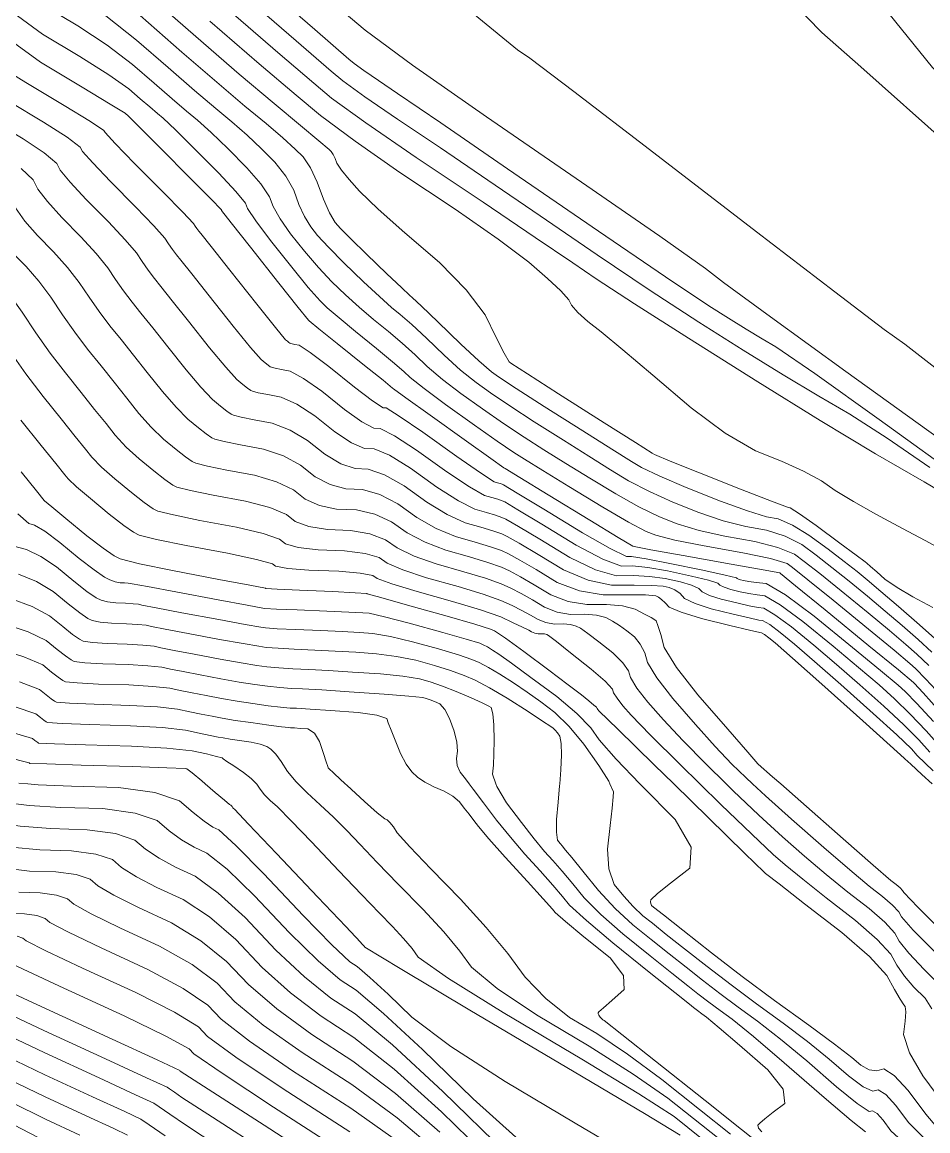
# Model space of a CAD drawing. Header units: inches. Extents: x 1337389 to 1347141, y 407035 to 414577.
# Drawn here: x 1338006.1 to 1338302.7, y 410197.9 to 410560.9 of the extents above; entities that cross this region are included whole.
import ezdxf

# ---------------------------------------------------------------- set-up
doc = ezdxf.new("R2010")
doc.units = ezdxf.units.IN
doc.header["$MEASUREMENT"] = 0
doc.layers.add('Topo', color=7, linetype='Continuous', lineweight=15, true_color=0x459900)

msp = doc.modelspace()

# ---------------------------------------------------------------- linework, layer by layer
at = {"layer": 'Topo'}
for points, elevation in [([(1337979.858, 410697.288), (1338007.8039, 410681.117), (1338023.712, 410672.9421), (1338027.5831, 410672.764), (1338032.2271, 410670.5109), (1338037.6441, 410666.1839), (1338043.8341, 410659.7819), (1338050.7431, 410653.0341), (1338058.3691, 410645.939), (1338066.7131, 410638.4981), (1338082.187, 410625.0488), (1338104.7891, 410605.5921), (1338134.5211, 410580.1271), (1338155.7041, 410562.2179), (1338168.3399, 410551.8631), (1338172.4281, 410549.064), (1338186.833, 410538.1881), (1338211.5562, 410519.234), (1338246.596, 410492.2033), (1338272.209, 410472.5619), (1338288.394, 410460.3122), (1338295.15, 410455.451), (1338317.293, 410438.2311)], 770), ([(1338183.136, 410656.7811), (1338190.407, 410647.0531), (1338207.7581, 410625.0701), (1338234.073, 410592.325), (1338268.0519, 410557.4831), (1338280.726, 410546.241)], 765), ([(1338004.5609, 410650.401), (1338025.706, 410636.5059), (1338049.9761, 410617.634), (1338077.3699, 410593.7849), (1338097.9131, 410575.933), (1338111.6051, 410564.076), (1338118.4479, 410558.216), (1338133.9669, 410546.8051), (1338158.164, 410529.845), (1338191.037, 410507.3339), (1338214.9431, 410490.7919), (1338229.8818, 410480.2179), (1338235.853, 410475.6119), (1338251.196, 410464.3668), (1338275.9131, 410446.483), (1338310.0009, 410421.9599)], 775), ([(1338014.7331, 410623.6569), (1338017.7961, 410621.425), (1338020.3232, 410619.9188), (1338030.977, 410611.085), (1338049.7579, 410594.922), (1338076.6658, 410571.431), (1338095.867, 410554.728), (1338107.361, 410544.8131), (1338111.149, 410541.686), (1338118.363, 410536.4638), (1338129.004, 410529.1442), (1338143.07, 410519.728), (1338158.667, 410509.1779), (1338175.7962, 410497.492), (1338194.455, 410484.6721), (1338211.7481, 410473.0702), (1338227.6748, 410462.684), (1338242.2369, 410453.5161), (1338255.3459, 410445.4321), (1338267.0018, 410438.4311), (1338277.2051, 410432.515), (1338289.345, 410424.7199), (1338303.4209, 410415.046)], 785), ([(1338031.477, 410601.458), (1338048.5141, 410586.9451), (1338072.1119, 410566.343), (1338089.8049, 410550.9899), (1338101.5939, 410540.8861), (1338107.4769, 410536.029), (1338118.6829, 410527.9171), (1338135.21, 410516.5478), (1338157.0591, 410501.9218), (1338174.1551, 410490.4341), (1338186.4971, 410482.0831), (1338194.0848, 410476.8697), (1338206.7021, 410468.6349), (1338224.3479, 410457.3791), (1338247.0239, 410443.102), (1338267.4371, 410430.513), (1338285.588, 410419.6119), (1338301.4769, 410410.399), (1338312.9649, 410403.6109)], 790), ([(1338273.1851, 410587.3391), (1338274.3801, 410584.9401), (1338285.8409, 410568.971), (1338304.289, 410546.0149), (1338328.1101, 410521.589), (1338357.305, 410495.6942), (1338391.872, 410468.3281), (1338400.9312, 410460.9422)], 760), ([(1338316.13, 410409.6772), (1338286.7899, 410430.8439), (1338265.7239, 410445.8289), (1338252.9329, 410454.6308), (1338248.415, 410457.2501), (1338243.2541, 410460.35), (1338237.45, 410463.9291), (1338231.0019, 410467.989), (1338216.7939, 410477.504), (1338194.8249, 410492.4749), (1338165.0949, 410512.9019), (1338143.18, 410527.921), (1338129.0811, 410537.5341), (1338122.7971, 410541.7411), (1338118.044, 410545.0099), (1338114.8209, 410547.3439), (1338113.1289, 410548.7398), (1338101.928, 410558.4651), (1338081.2192, 410576.5179)], 780), ([(1338046.0281, 410570.991), (1338063.005, 410556.169), (1338077.2061, 410543.909), (1338088.629, 410534.2111), (1338097.2749, 410527.075), (1338103.272, 410522.0821), (1338106.6221, 410519.2321), (1338107.3239, 410518.525), (1338107.9829, 410517.5381), (1338108.597, 410516.2691), (1338109.1669, 410514.72), (1338110.696, 410512.4099), (1338113.1841, 410509.339), (1338116.6301, 410505.5072), (1338122.707, 410499.7049), (1338131.4129, 410491.9349), (1338142.7491, 410482.1949), (1338151.52, 410473.2251), (1338157.7239, 410465.0241), (1338161.3629, 410457.5929), (1338163.987, 410452.4831), (1338165.5938, 410449.693), (1338166.186, 410449.224), (1338171.5731, 410445.745), (1338181.757, 410439.2551), (1338196.736, 410429.7539), (1338206.9671, 410423.2709), (1338212.451, 410419.8049), (1338213.186, 410419.3579), (1338218.3407, 410417.2039), (1338227.9171, 410413.3441), (1338241.913, 410407.7781), (1338251.5248, 410404.0179), (1338256.7529, 410402.0639), (1338257.598, 410401.9149), (1338260.743, 410399.9079), (1338266.1871, 410396.0441), (1338273.932, 410390.3229), (1338279.2699, 410386.365), (1338282.204, 410384.1701), (1338282.7321, 410383.7379), (1338283.9839, 410382.661), (1338285.9611, 410380.938), (1338288.6618, 410378.57), (1338292.6229, 410375.8339), (1338297.844, 410372.7297), (1338304.3248, 410369.257)], 800), ([(1337997.927, 410567.7902), (1338012.7931, 410556.957), (1338025.0552, 410549.652), (1338034.475, 410543.693), (1338041.0539, 410539.083), (1338044.792, 410535.8203), (1338047.9182, 410533.121), (1338050.433, 410530.9851), (1338052.336, 410529.415), (1338056.316, 410525.6389), (1338062.3711, 410519.6581), (1338070.5029, 410511.472), (1338076.1301, 410505.454), (1338079.2541, 410501.6031), (1338079.873, 410499.919), (1338082.6079, 410495.8659), (1338087.4571, 410489.4431), (1338094.421, 410480.6511), (1338099.8391, 410474.0408), (1338103.7121, 410469.6159), (1338106.0391, 410467.3731), (1338109.89, 410464.0359), (1338115.263, 410459.6019), (1338122.1589, 410454.074), (1338127.4529, 410449.7149), (1338131.1471, 410446.5261), (1338133.2391, 410444.5058), (1338137.7859, 410440.9091), (1338144.7879, 410435.733), (1338154.2459, 410428.9791), (1338161.709, 410423.742), (1338167.1769, 410420.0211), (1338170.651, 410417.8179), (1338176.66, 410414.1001), (1338185.203, 410408.8679), (1338196.2801, 410402.121), (1338204.704, 410397.211), (1338210.4729, 410394.136), (1338213.588, 410392.897), (1338219.9071, 410391.323), (1338229.43, 410389.4139), (1338242.1561, 410387.1691), (1338251.218, 410385.2459), (1338256.615, 410383.645), (1338258.3471, 410382.365), (1338263.3668, 410378.3508), (1338271.6749, 410371.604), (1338283.2699, 410362.1231), (1338291.6418, 410355.24), (1338296.7892, 410350.9561), (1338298.7131, 410349.269), (1338302.1079, 410345.782), (1338306.9729, 410340.495)], 820), ([(1338303.0569, 410350.2129), (1338299.136, 410354.0198), (1338295.55, 410357.1641), (1338290.217, 410361.6661), (1338283.136, 410367.527), (1338274.3073, 410374.7447), (1338267.3428, 410380.354), (1338262.243, 410384.3541), (1338259.0081, 410386.744), (1338253.599, 410388.9121), (1338246.0161, 410390.856), (1338236.2609, 410392.576), (1338227.8122, 410394.497), (1338220.6689, 410396.618), (1338214.8339, 410398.9379), (1338208.1128, 410402.209), (1338200.507, 410406.43), (1338192.0149, 410411.602), (1338184.18, 410416.4291), (1338177.002, 410420.9102), (1338170.4819, 410425.0451), (1338163.773, 410429.489), (1338156.8761, 410434.2408), (1338149.7899, 410439.3008), (1338143.755, 410443.9409), (1338138.7709, 410448.1579), (1338134.8391, 410451.955), (1338130.5978, 410455.7839), (1338126.0511, 410459.6439), (1338121.196, 410463.5369), (1338116.499, 410467.5379), (1338111.9601, 410471.649), (1338107.579, 410475.87), (1338103.1349, 410480.607), (1338098.6271, 410485.8619), (1338094.055, 410491.6339), (1338090.6189, 410496.5388), (1338088.3169, 410500.577), (1338087.1491, 410503.7479), (1338084.2801, 410507.968), (1338079.7079, 410513.2349), (1338073.4338, 410519.5511), (1338068.0551, 410524.7491), (1338063.5709, 410528.8301), (1338059.9821, 410531.7919), (1338055.24, 410535.818), (1338049.3449, 410540.9071), (1338042.297, 410547.0601), (1338033.975, 410553.3211), (1338024.379, 410559.6901), (1338013.5081, 410566.1669)], 815), ([(1338304.0069, 410354.643), (1338299.5599, 410358.771), (1338294.311, 410363.3731), (1338288.7921, 410368.0929), (1338283.0011, 410372.9302), (1338276.939, 410377.887), (1338271.3191, 410382.3581), (1338266.1389, 410386.3441), (1338261.4012, 410389.8441), (1338255.9801, 410392.577), (1338249.8771, 410394.5421), (1338243.0909, 410395.739), (1338235.7161, 410397.671), (1338227.7509, 410400.3381), (1338219.1949, 410403.74), (1338211.5232, 410407.207), (1338204.7329, 410410.74), (1338198.8271, 410414.3371), (1338191.7, 410418.7568), (1338183.3538, 410424.0011), (1338173.7868, 410430.0691), (1338165.8382, 410435.2359), (1338159.506, 410439.503), (1338154.792, 410442.87), (1338149.725, 410446.9729), (1338144.3039, 410451.8111), (1338138.5312, 410457.3839), (1338133.744, 410461.8519), (1338129.9431, 410465.215), (1338127.1291, 410467.4708), (1338123.1081, 410471.041), (1338117.8801, 410475.925), (1338111.4461, 410482.1241), (1338106.43, 410487.1728), (1338102.8329, 410491.073), (1338100.6542, 410493.8251), (1338098.63, 410497.2119), (1338096.7602, 410501.2351), (1338095.0449, 410505.894), (1338092.43, 410510.482), (1338088.9129, 410514.999), (1338084.4969, 410519.4451), (1338079.7939, 410523.8601), (1338074.8051, 410528.245), (1338069.5309, 410532.5981), (1338062.5621, 410538.5149), (1338053.8989, 410545.994), (1338043.541, 410555.037), (1338033.4752, 410562.9478)], 810), ([(1338044.7839, 410563.0139), (1338058.452, 410551.082), (1338069.8841, 410541.2119), (1338079.0799, 410533.4039), (1338086.0401, 410527.6601), (1338091.533, 410522.971), (1338095.5588, 410519.3391), (1338098.1189, 410516.7618), (1338100.5179, 410513.1621), (1338102.757, 410508.5369), (1338104.837, 410502.889), (1338106.8009, 410498.481), (1338108.651, 410495.3109), (1338110.3859, 410493.382), (1338113.784, 410489.937), (1338118.8437, 410484.9769), (1338125.5659, 410478.5009), (1338130.3051, 410473.9769), (1338133.061, 410471.4051), (1338133.8351, 410470.7851), (1338136.8891, 410467.921), (1338142.2229, 410462.8139), (1338149.8371, 410455.4627), (1338155.6941, 410450.0051), (1338159.794, 410446.4387), (1338162.1371, 410444.7659), (1338167.903, 410440.984), (1338177.092, 410435.0931), (1338189.705, 410427.0931), (1338199.2199, 410421.086), (1338205.639, 410417.0708), (1338208.96, 410415.0489), (1338214.932, 410412.2062), (1338223.5562, 410408.5419), (1338234.8318, 410404.0579), (1338243.6202, 410400.8441), (1338249.9222, 410398.9011), (1338253.738, 410398.228), (1338258.3611, 410396.243), (1338263.794, 410392.9439), (1338270.035, 410388.3331), (1338275.295, 410384.361), (1338279.5719, 410381.028), (1338282.866, 410378.334), (1338287.367, 410374.5191), (1338293.0719, 410369.5811), (1338299.9828, 410363.5232), (1338304.9571, 410359.074)], 805), ([(1338306.6331, 410335.2479), (1338301.1581, 410341.351), (1338298.2899, 410344.5179), (1338298.028, 410344.7471), (1338293.0671, 410348.8142), (1338283.4051, 410356.7189), (1338269.043, 410368.4622), (1338259.392, 410376.3479), (1338254.4509, 410380.375), (1338254.222, 410380.5451), (1338248.8361, 410381.5811), (1338238.295, 410383.483), (1338222.5989, 410386.2521), (1338212.003, 410388.1501), (1338206.5071, 410389.1769), (1338206.1121, 410389.3341), (1338201.2942, 410392.2131), (1338192.054, 410397.8121), (1338178.3911, 410406.1341), (1338169.139, 410411.7719), (1338164.3001, 410414.7259), (1338163.8719, 410414.9971), (1338159.6439, 410417.9941), (1338151.615, 410423.7159), (1338139.786, 410432.1638), (1338131.816, 410437.8771), (1338127.7059, 410440.8541), (1338127.455, 410441.097), (1338124.3079, 410443.646), (1338118.2669, 410448.504), (1338109.3299, 410455.668), (1338103.2809, 410460.533), (1338100.1191, 410463.0968), (1338099.8448, 410463.362), (1338096.543, 410467.475), (1338090.214, 410475.4388), (1338080.8579, 410487.2519), (1338074.5969, 410495.1928), (1338071.4299, 410499.2621), (1338071.3578, 410499.4571), (1338067.98, 410502.9399), (1338061.2969, 410509.7092), (1338051.308, 410519.764), (1338044.576, 410526.5281), (1338041.1021, 410529.9989), (1338040.884, 410530.179), (1338040.596, 410530.4231), (1338040.2382, 410530.7321), (1338039.8111, 410531.1061), (1338034.9751, 410534.0659), (1338025.7301, 410539.6129), (1338012.0782, 410547.7479), (1337995.526, 410559.808)], 825), ([(1338308.0651, 410387.8432), (1338301.898, 410391.148), (1338294.4368, 410395.146), (1338285.681, 410399.8381), (1338278.3408, 410403.9912), (1338272.417, 410407.6029), (1338267.9091, 410410.6749), (1338262.0512, 410413.858), (1338254.8439, 410417.1511), (1338246.2861, 410420.554), (1338236.4009, 410426.379), (1338225.1889, 410434.6271), (1338212.649, 410445.297), (1338202.825, 410453.5701), (1338195.7162, 410459.448), (1338191.324, 410462.9289), (1338188.106, 410465.8428), (1338186.061, 410468.189), (1338185.1899, 410469.9668), (1338182.568, 410472.907), (1338178.1939, 410477.0079), (1338172.0681, 410482.271), (1338161.9668, 410489.8079), (1338147.8899, 410499.6181), (1338129.8369, 410511.702), (1338115.1419, 410521.9541), (1338103.8049, 410530.3719), (1338095.826, 410536.9581), (1338083.7441, 410547.2531), (1338067.5587, 410561.256)], 795), ([(1338304.5639, 410331.9), (1338299.158, 410337.7731), (1338295.2919, 410341.749), (1338292.966, 410343.829), (1338287.228, 410348.639), (1338278.0801, 410356.1789), (1338265.5199, 410366.45), (1338256.072, 410373.4211), (1338249.736, 410377.0918), (1338246.5118, 410377.4641), (1338244.052, 410377.79), (1338242.354, 410378.0691), (1338241.4201, 410378.3011), (1338240.7309, 410378.525), (1338240.288, 410378.739), (1338240.091, 410378.944), (1338236.3451, 410379.84), (1338229.0499, 410381.4269), (1338218.2049, 410383.7049), (1338210.428, 410385.218), (1338205.7181, 410385.9661), (1338204.076, 410385.9511), (1338198.728, 410388.5309), (1338189.673, 410393.7092), (1338176.9108, 410401.4831), (1338168.2709, 410406.7269), (1338163.7519, 410409.4391), (1338163.3549, 410409.621), (1338162.713, 410409.8471), (1338161.8259, 410410.1171), (1338160.694, 410410.4318), (1338156.237, 410413.287), (1338148.4528, 410418.6801), (1338137.345, 410426.613), (1338129.6199, 410431.9151), (1338125.2801, 410434.585), (1338124.3231, 410434.6241), (1338120.8809, 410436.8982), (1338114.953, 410441.4069), (1338106.54, 410448.1511), (1338100.4869, 410452.7299), (1338096.796, 410455.145), (1338095.466, 410455.394), (1338094.5211, 410455.5889), (1338093.962, 410455.7299), (1338093.7869, 410455.8159), (1338093.4689, 410456.039), (1338093.0077, 410456.398), (1338092.403, 410456.8929), (1338089.0539, 410460.94), (1338082.963, 410468.5389), (1338074.1277, 410479.69), (1338068.0221, 410487.3943), (1338064.6431, 410491.6503), (1338063.992, 410492.4579), (1338063.369, 410493.2821), (1338062.7738, 410494.1218), (1338062.2081, 410494.978), (1338058.717, 410498.6819), (1338052.3011, 410505.2339), (1338042.9619, 410514.6341), (1338036.617, 410521.126), (1338033.2669, 410524.71), (1338032.9119, 410525.388), (1338028.4649, 410528.3469), (1338019.927, 410533.59), (1338007.297, 410541.115), (1337998.6399, 410546.4851)], 830), ([(1338280.726, 410546.241), (1338309.6961, 410520.545), (1338359.0039, 410481.509), (1338392.403, 410454.9209), (1338409.8927, 410440.7813), (1338411.4739, 410439.088), (1338422.402, 410429.7459), (1338442.6771, 410412.7549), (1338470.6791, 410389.4631)], 765), ([(1338307.4287, 410323.0259), (1338302.1651, 410328.914), (1338296.9611, 410334.356), (1338291.8149, 410339.3501), (1338286.7279, 410343.8977), (1338280.0331, 410349.6321), (1338271.7279, 410356.552), (1338261.815, 410364.6582), (1338254.3581, 410370.1599), (1338249.3571, 410373.0581), (1338246.813, 410373.3519), (1338244.108, 410373.7989), (1338241.2419, 410374.398), (1338238.2159, 410375.1509), (1338235.9859, 410375.8742), (1338234.5531, 410376.5671), (1338233.9148, 410377.2309), (1338230.8549, 410378.228), (1338225.373, 410379.556), (1338217.467, 410381.216), (1338211.0091, 410382.312), (1338205.9988, 410382.8419), (1338202.4361, 410382.8081), (1338196.2981, 410385.077), (1338187.586, 410389.6489), (1338176.299, 410396.5252), (1338168.4879, 410401.24), (1338164.1532, 410403.794), (1338163.294, 410404.1858), (1338161.9049, 410404.6751), (1338159.9859, 410405.261), (1338157.5371, 410405.942), (1338152.6071, 410408.7509), (1338145.1951, 410413.6881), (1338135.3008, 410420.753), (1338128.018, 410425.491), (1338123.3439, 410427.9021), (1338121.2801, 410427.9859), (1338117.407, 410430.044), (1338111.724, 410434.0759), (1338104.2309, 410440.0809), (1338098.281, 410444.2651), (1338093.874, 410446.6251), (1338091.0091, 410447.163), (1338088.973, 410447.5831), (1338087.768, 410447.8861), (1338087.392, 410448.072), (1338086.707, 410448.5519), (1338085.7119, 410449.3251), (1338084.409, 410450.3922), (1338080.918, 410454.412), (1338075.2399, 410461.387), (1338067.3731, 410471.316), (1338061.662, 410478.5149), (1338058.107, 410482.9839), (1338056.707, 410484.7219), (1338055.366, 410486.4948), (1338054.0869, 410488.3028), (1338052.867, 410490.1461), (1338049.282, 410494.1641), (1338043.3321, 410500.3569), (1338035.016, 410508.726), (1338029.218, 410514.79), (1338025.938, 410518.5501), (1338025.1741, 410520.0049), (1338020.9168, 410523.208), (1338013.1661, 410528.159), (1338001.9211, 410534.8591)], 835), ([(1338303.3491, 410321.9211), (1338299.767, 410325.9279), (1338294.763, 410330.9379), (1338288.338, 410336.951), (1338280.491, 410343.967), (1338272.8368, 410350.625), (1338265.3771, 410356.925), (1338258.1099, 410362.867), (1338252.6442, 410366.9), (1338248.9779, 410369.0241), (1338247.1129, 410369.2401), (1338244.1641, 410369.8068), (1338240.1299, 410370.7268), (1338235.0121, 410372), (1338231.241, 410373.223), (1338228.8169, 410374.3949), (1338227.7389, 410375.5191), (1338225.3651, 410376.6149), (1338221.6948, 410377.685), (1338216.7291, 410378.728), (1338211.5899, 410379.4062), (1338206.2789, 410379.718), (1338200.795, 410379.6649), (1338193.868, 410381.6221), (1338185.4989, 410385.5891), (1338175.6869, 410391.5669), (1338168.7051, 410395.753), (1338164.553, 410398.1479), (1338163.2321, 410398.752), (1338161.0971, 410399.5038), (1338158.1461, 410400.404), (1338154.3801, 410401.4521), (1338148.977, 410404.2161), (1338141.9359, 410408.6969), (1338133.258, 410414.8941), (1338126.4159, 410419.0679), (1338121.409, 410421.22), (1338118.237, 410421.3479), (1338113.9331, 410423.1902), (1338108.4942, 410426.7448), (1338101.923, 410432.0119), (1338096.075, 410435.7992), (1338090.9521, 410438.1051), (1338086.551, 410438.9309), (1338083.4258, 410439.5769), (1338081.5739, 410440.042), (1338080.9961, 410440.328), (1338079.944, 410441.064), (1338078.4169, 410442.2521), (1338076.416, 410443.8899), (1338072.782, 410447.8851), (1338067.516, 410454.235), (1338060.618, 410462.9419), (1338055.3029, 410469.6359), (1338051.5709, 410474.3181), (1338049.421, 410476.987), (1338047.3641, 410479.709), (1338045.3991, 410482.4851), (1338043.526, 410485.3131), (1338039.848, 410489.645), (1338034.3619, 410495.4802), (1338027.071, 410502.818), (1338021.8189, 410508.4548), (1338018.6079, 410512.389), (1338017.436, 410514.622), (1338013.3691, 410518.0679), (1338006.4049, 410522.7291), (1337996.544, 410528.604)], 840), ([(1338005.8199, 410512.9291), (1338009.6992, 410509.239), (1338011.2782, 410506.229), (1338014.42, 410502.119), (1338019.1249, 410496.9109), (1338025.3929, 410490.603), (1338030.4131, 410485.1259), (1338034.1861, 410480.48), (1338036.7109, 410476.6659), (1338039.361, 410472.9229), (1338042.135, 410469.2518), (1338045.034, 410465.6521), (1338048.944, 410460.757), (1338053.8631, 410454.568), (1338059.7929, 410447.0831), (1338064.646, 410441.3571), (1338068.4229, 410437.3891), (1338071.122, 410435.178), (1338073.182, 410433.577), (1338074.601, 410432.5829), (1338075.3799, 410432.198), (1338077.878, 410431.571), (1338082.0941, 410430.7001), (1338088.0289, 410429.5861), (1338093.8702, 410427.3328), (1338099.615, 410423.943), (1338105.265, 410419.4141), (1338110.4579, 410416.336), (1338115.1939, 410414.7111), (1338119.4729, 410414.537), (1338124.8131, 410412.6449), (1338131.215, 410409.034), (1338138.677, 410403.7048), (1338145.347, 410399.681), (1338151.2231, 410396.9619), (1338156.3049, 410395.5469), (1338160.2881, 410394.333), (1338163.1711, 410393.318), (1338164.9539, 410392.503), (1338168.9219, 410390.266), (1338175.0741, 410386.608), (1338183.4119, 410381.5288), (1338191.4381, 410378.167), (1338199.1539, 410376.522), (1338206.5588, 410376.594), (1338212.1708, 410376.5002), (1338215.991, 410376.2399), (1338218.018, 410375.8139), (1338219.8751, 410375.0029), (1338221.5629, 410373.8062), (1338223.081, 410372.2241), (1338226.4961, 410370.5721), (1338231.8091, 410368.8489), (1338239.0179, 410367.0569), (1338244.22, 410365.8161), (1338247.4141, 410365.127), (1338248.5991, 410364.9899), (1338250.93, 410363.6401), (1338254.4058, 410361.075), (1338259.0259, 410357.2969), (1338265.642, 410351.6171), (1338274.2532, 410344.0359), (1338284.86, 410334.5522), (1338292.5651, 410327.5211), (1338297.3681, 410322.942), (1338299.269, 410320.8159), (1338304.5, 410315.785)], 845), ([(1338003.9481, 410500.0679), (1338007.021, 410495.784), (1338011.1801, 410491.0029), (1338016.4229, 410485.726), (1338020.9789, 410480.607), (1338024.8451, 410475.6481), (1338028.0231, 410470.847), (1338031.358, 410466.1369), (1338034.8501, 410461.516), (1338038.498, 410456.9859), (1338042.585, 410451.8779), (1338047.1082, 410446.193), (1338052.0699, 410439.931), (1338056.51, 410434.829), (1338060.4291, 410430.887), (1338063.8269, 410428.105), (1338066.419, 410426.0891), (1338068.2061, 410424.839), (1338069.1861, 410424.3552), (1338072.3301, 410423.564), (1338077.637, 410422.4679), (1338085.1069, 410421.0661), (1338091.6638, 410418.868), (1338097.3071, 410415.8731), (1338102.036, 410412.083), (1338106.984, 410409.482), (1338112.151, 410408.0732), (1338117.5383, 410407.8541), (1338123.211, 410406.2221), (1338129.1719, 410403.1749), (1338135.4189, 410398.7129), (1338141.7171, 410395.146), (1338148.0651, 410392.4712), (1338154.465, 410390.6914), (1338159.4801, 410389.1611), (1338163.1099, 410387.8831), (1338165.355, 410386.857), (1338169.139, 410384.7791), (1338174.4619, 410381.65), (1338181.3238, 410377.4692), (1338188.627, 410374.709), (1338196.3709, 410373.3681), (1338204.5551, 410373.4469), (1338210.2977, 410373.348), (1338213.601, 410373.07), (1338214.464, 410372.613), (1338215.4811, 410371.8481), (1338216.652, 410370.774), (1338217.9779, 410369.3929), (1338221.962, 410367.7011), (1338228.605, 410365.698), (1338237.9061, 410363.3858), (1338244.2759, 410361.825), (1338247.714, 410361.015), (1338248.221, 410360.9559), (1338249.216, 410360.3799), (1338250.7011, 410359.2839), (1338252.6751, 410357.6699), (1338258.4461, 410352.6101), (1338268.0159, 410344.1049), (1338281.3829, 410332.1529), (1338290.368, 410324.104), (1338294.9699, 410319.9561), (1338295.189, 410319.711), (1338297.111, 410317.9291), (1338300.736, 410314.6089), (1338304.149, 410311.498)], 850), ([(1338003.2341, 410485.096), (1338007.454, 410480.8489), (1338011.544, 410476.0881), (1338015.5039, 410470.815), (1338019.335, 410465.0277), (1338023.3548, 410459.3501), (1338027.5641, 410453.781), (1338031.9619, 410448.3201), (1338036.2251, 410442.9992), (1338040.3531, 410437.8189), (1338044.3458, 410432.7789), (1338048.3741, 410428.301), (1338052.436, 410424.3852), (1338056.5318, 410421.032), (1338059.657, 410418.6021), (1338061.81, 410417.0949), (1338062.9918, 410416.511), (1338066.7819, 410415.5579), (1338073.1789, 410414.237), (1338082.185, 410412.5472), (1338089.458, 410410.4021), (1338094.998, 410407.8037), (1338098.806, 410404.7509), (1338103.5101, 410402.629), (1338109.109, 410401.4349), (1338115.603, 410401.172), (1338121.6088, 410399.7981), (1338127.1281, 410397.3152), (1338132.16, 410393.7219), (1338138.087, 410390.61), (1338144.9081, 410387.981), (1338152.6249, 410385.834), (1338158.6719, 410383.9901), (1338163.0479, 410382.4489), (1338165.7551, 410381.2119), (1338169.356, 410379.2919), (1338173.8499, 410376.6921), (1338179.2367, 410373.41), (1338184.971, 410371.242), (1338191.0502, 410370.1901), (1338197.4751, 410370.252), (1338202.7678, 410369.759), (1338206.9269, 410368.711), (1338209.9541, 410367.1079), (1338212.0919, 410365.9431), (1338213.3418, 410365.217), (1338213.7029, 410364.928), (1338214.335, 410363.3239), (1338215.2391, 410360.405), (1338216.4139, 410356.171), (1338220.4621, 410349.5969), (1338227.383, 410340.6832), (1338237.1779, 410329.4291), (1338243.7389, 410321.896), (1338247.0659, 410318.0831), (1338247.1611, 410317.991), (1338251.846, 410313.858), (1338254.5239, 410311.498)], 855), ([(1338245.349, 410311.498), (1338243.082, 410313.595), (1338238.5767, 410317.9951), (1338233.0959, 410323.7751), (1338226.6381, 410330.9361), (1338219.2041, 410339.4781), (1338213.9509, 410346.2439), (1338210.879, 410351.233), (1338209.9871, 410354.4469), (1338208.566, 410357.2502), (1338206.6161, 410359.6429), (1338204.1359, 410361.6258), (1338201.7501, 410363.336), (1338199.4591, 410364.7729), (1338197.26, 410365.937), (1338194.24, 410366.6991), (1338190.3959, 410367.0559), (1338185.7301, 410367.0112), (1338181.3141, 410367.776), (1338177.1499, 410369.3499), (1338173.237, 410371.733), (1338169.5728, 410373.805), (1338166.1561, 410375.5662), (1338162.987, 410377.0151), (1338157.8629, 410378.8191), (1338150.785, 410380.9769), (1338141.7511, 410383.4911), (1338134.4572, 410386.0749), (1338128.9009, 410388.7299), (1338125.0849, 410391.4551), (1338120.0069, 410393.3751), (1338113.6671, 410394.4889), (1338106.0659, 410394.7982), (1338100.0359, 410395.775), (1338095.5771, 410397.42), (1338092.69, 410399.735), (1338087.252, 410401.9371), (1338079.263, 410404.027), (1338068.7219, 410406.005), (1338061.234, 410407.5521), (1338056.798, 410408.6669), (1338055.415, 410409.35), (1338052.8949, 410411.115), (1338049.2371, 410413.9589), (1338044.442, 410417.8839), (1338040.2382, 410421.7732), (1338036.6231, 410425.6269), (1338033.598, 410429.4449), (1338029.866, 410434.12), (1338025.4259, 410439.6539), (1338020.2781, 410446.045), (1338015.3522, 410452.564), (1338010.647, 410459.2101), (1338006.164, 410465.982), (1338002.11, 410471.5699)], 860), ([(1338001.9589, 410453.391), (1338007.349, 410445.778), (1338012.9931, 410438.3099), (1338018.8901, 410430.9881), (1338023.5069, 410425.2409), (1338026.8429, 410421.0702), (1338028.9002, 410418.4751), (1338032.1019, 410415.2451), (1338036.449, 410411.382), (1338041.942, 410406.8859), (1338046.1319, 410403.627), (1338049.0199, 410401.606), (1338050.6041, 410400.8231), (1338055.6858, 410399.5448), (1338064.265, 410397.7741), (1338076.3398, 410395.507), (1338085.046, 410393.471), (1338090.3822, 410391.6651), (1338092.348, 410390.089), (1338096.5608, 410388.9208), (1338103.0228, 410388.16), (1338111.7319, 410387.807), (1338118.4049, 410386.9519), (1338123.0419, 410385.596), (1338125.643, 410383.7379), (1338130.8271, 410381.5397), (1338138.5942, 410379.0009), (1338148.9439, 410376.1209), (1338157.0549, 410373.6468), (1338162.9261, 410371.581), (1338166.5558, 410369.92), (1338169.79, 410368.319), (1338172.625, 410366.775), (1338175.063, 410365.29), (1338177.6579, 410364.3091), (1338180.4092, 410363.8328), (1338183.317, 410363.8611), (1338185.7119, 410363.638), (1338187.5939, 410363.1639), (1338188.963, 410362.438), (1338191.409, 410360.7288), (1338194.9309, 410358.036), (1338199.5289, 410354.359), (1338202.797, 410351.1771), (1338204.735, 410348.489), (1338205.3441, 410346.2961), (1338207.4399, 410342.891), (1338211.0259, 410338.2731), (1338216.0992, 410332.4439), (1338222.453, 410325.655), (1338230.0879, 410317.9069), (1338236.6499, 410311.498)], 865), ([(1338005.7071, 410430.5749), (1338012.354, 410422.3219), (1338017.147, 410416.3631), (1338020.0882, 410412.6961), (1338021.1761, 410411.3229), (1338023.966, 410408.7171), (1338028.4559, 410404.8809), (1338034.6471, 410399.813), (1338039.3701, 410396.1401), (1338042.624, 410393.8619), (1338044.4109, 410392.9789), (1338050.1379, 410391.539), (1338059.8071, 410389.542), (1338073.418, 410386.9881), (1338082.8401, 410385.0062), (1338088.074, 410383.5961), (1338089.118, 410382.7579), (1338093.0869, 410382.067), (1338099.9801, 410381.522), (1338109.7961, 410381.1237), (1338116.802, 410380.5279), (1338120.9979, 410379.7361), (1338122.384, 410378.747), (1338127.1968, 410377.0052), (1338135.4369, 410374.5108), (1338147.104, 410371.264), (1338156.2471, 410368.4759), (1338162.864, 410366.146), (1338166.9571, 410364.2751), (1338170.006, 410362.832), (1338172.0132, 410361.8169), (1338172.9759, 410361.2302), (1338174.0009, 410360.842), (1338175.0879, 410360.6542), (1338176.2371, 410360.6649), (1338177.184, 410360.5771), (1338177.9269, 410360.39), (1338178.4682, 410360.103), (1338181.068, 410358.1221), (1338185.725, 410354.4464), (1338192.4411, 410349.0749), (1338197.0271, 410345.1028), (1338199.4828, 410342.531), (1338199.808, 410341.3581), (1338200.9299, 410339.537), (1338202.8469, 410337.0681), (1338205.5601, 410333.9511), (1338211.81, 410327.5342), (1338221.5979, 410317.8191), (1338228.07, 410311.498)], 870), ([(1338005.8171, 410413.656), (1338010.7881, 410407.4839), (1338013.3331, 410404.3222), (1338013.4531, 410404.17), (1338015.8301, 410402.1901), (1338020.462, 410398.3791), (1338027.352, 410392.7397), (1338032.6071, 410388.6521), (1338036.2289, 410386.118), (1338038.2169, 410385.1348), (1338044.5901, 410383.533), (1338055.35, 410381.311), (1338070.4959, 410378.4679), (1338080.6339, 410376.54), (1338085.765, 410375.5269), (1338085.889, 410375.4271), (1338089.613, 410375.2131), (1338096.937, 410374.8848), (1338107.861, 410374.441), (1338115.2, 410374.1049), (1338118.955, 410373.8761), (1338119.1252, 410373.7548), (1338123.5668, 410372.4703), (1338132.2799, 410370.0199), (1338145.264, 410366.4069), (1338154.3529, 410363.8008), (1338159.5479, 410362.2002), (1338160.8469, 410361.6059), (1338164.4611, 410359.1619), (1338170.3879, 410354.8671), (1338178.6299, 410348.722), (1338184.9378, 410343.975), (1338189.311, 410340.6259), (1338191.75, 410338.676), (1338193.3901, 410337.3251), (1338194.2313, 410336.573), (1338194.2731, 410336.421), (1338194.419, 410336.1842), (1338194.6681, 410335.8631), (1338195.0211, 410335.4582), (1338201.1678, 410329.4139), (1338213.1091, 410317.7311), (1338219.4912, 410311.498)], 875), ([(1338004.7031, 410399.915), (1338008.2701, 410396.7519), (1338010.199, 410396.254), (1338013.6051, 410394.1861), (1338018.488, 410390.546), (1338024.848, 410385.3361), (1338029.7009, 410381.5602), (1338033.045, 410379.2169), (1338034.8823, 410378.3089), (1338036.6001, 410377.6881), (1338038.2011, 410377.3551), (1338039.6841, 410377.309), (1338040.8409, 410377.2408), (1338041.672, 410377.1531), (1338042.177, 410377.044), (1338047.1199, 410376.104), (1338056.5009, 410374.335), (1338070.3209, 410371.7361), (1338079.783, 410369.969), (1338084.8881, 410369.035), (1338085.6361, 410368.933), (1338089.387, 410368.732), (1338096.1411, 410368.4339), (1338105.8991, 410368.037), (1338113.0829, 410367.726), (1338117.696, 410367.5011), (1338119.7361, 410367.3611), (1338124.7759, 410366.2439), (1338132.8149, 410364.1501), (1338143.8541, 410361.0791), (1338151.5762, 410358.8749), (1338155.9821, 410357.5381), (1338157.0719, 410357.068), (1338158.4789, 410356.3201), (1338160.204, 410355.2951), (1338162.2459, 410353.9919), (1338166.4241, 410351.02), (1338172.7399, 410346.3801), (1338181.1919, 410340.0709), (1338187.7409, 410334.5611), (1338192.3881, 410329.8498), (1338195.1319, 410325.939), (1338200.647, 410319.6329), (1338208.3951, 410311.498)], 880), ([(1338003.4451, 410389.296), (1338007.5751, 410388.2299), (1338012.2161, 410385.973), (1338017.3681, 410382.525), (1338023.03, 410377.887), (1338027.35, 410374.525), (1338030.3279, 410372.4401), (1338031.9629, 410371.6311), (1338034.1141, 410371.0591), (1338036.7801, 410370.7238), (1338039.9629, 410370.6251), (1338042.4462, 410370.4809), (1338044.2289, 410370.291), (1338045.311, 410370.0562), (1338050.0593, 410369.142), (1338058.4698, 410367.55), (1338070.546, 410365.2791), (1338079.1339, 410363.691), (1338084.234, 410362.7879), (1338085.846, 410362.5679), (1338089.6641, 410362.31), (1338095.6889, 410362.0129), (1338103.921, 410361.679), (1338110.879, 410361.355), (1338116.565, 410361.0409), (1338120.9769, 410360.7391), (1338126.7709, 410359.743), (1338133.9451, 410358.056), (1338142.5001, 410355.6759), (1338148.9912, 410353.7488), (1338153.419, 410352.276), (1338155.7851, 410351.255), (1338158.839, 410349.6321), (1338162.5821, 410347.4069), (1338167.0129, 410344.5792), (1338171.4928, 410341.5549), (1338176.0223, 410338.335), (1338180.5981, 410334.9189), (1338185.2801, 410330.316), (1338190.068, 410324.5269), (1338194.962, 410317.5509), (1338198.1981, 410312.341), (1338198.584, 410311.498)], 885), ([(1338004.9521, 410380.2061), (1338010.828, 410377.7611), (1338016.2482, 410374.505), (1338021.2119, 410370.438), (1338025, 410367.4912), (1338027.6098, 410365.663), (1338029.044, 410364.9539), (1338031.627, 410364.4301), (1338035.36, 410364.0931), (1338040.242, 410363.9408), (1338044.0509, 410363.7201), (1338046.785, 410363.4289), (1338048.4459, 410363.0679), (1338052.998, 410362.1799), (1338060.439, 410360.765), (1338070.7721, 410358.8209), (1338078.4851, 410357.413), (1338083.5789, 410356.5409), (1338086.0549, 410356.203), (1338089.941, 410355.8868), (1338095.237, 410355.593), (1338101.942, 410355.3201), (1338108.6751, 410354.9829), (1338115.433, 410354.5821), (1338122.218, 410354.1159), (1338128.7649, 410353.2429), (1338135.0741, 410351.9619), (1338141.145, 410350.2731), (1338146.4058, 410348.623), (1338150.857, 410347.0129), (1338154.497, 410345.4422), (1338159.1979, 410342.944), (1338164.96, 410339.519), (1338171.7808, 410335.166), (1338176.5629, 410332.0899), (1338179.3039, 410330.2899), (1338180.0041, 410329.7669), (1338180.7209, 410329.063), (1338181.4541, 410328.1759), (1338182.2038, 410327.1078), (1338182.6251, 410324.736), (1338182.7181, 410321.0598), (1338182.4831, 410316.0809), (1338182.185, 410311.498)], 890), ([(1338002.3291, 410372.181), (1338009.4401, 410369.5481), (1338015.1281, 410366.484), (1338019.3951, 410362.9892), (1338022.649, 410360.456), (1338024.8929, 410358.8848), (1338026.1249, 410358.276), (1338029.1399, 410357.802), (1338033.939, 410357.462), (1338040.521, 410357.2569), (1338045.655, 410356.959), (1338049.3419, 410356.5672), (1338051.581, 410356.081), (1338055.937, 410355.2182), (1338062.4091, 410353.9789), (1338070.997, 410352.3639), (1338077.8361, 410351.1361), (1338082.9252, 410350.2941), (1338086.2651, 410349.8382), (1338090.2181, 410349.4643), (1338094.785, 410349.172), (1338099.9641, 410348.9621), (1338106.47, 410348.6119), (1338114.302, 410348.1229), (1338123.4601, 410347.4939), (1338130.76, 410346.7431), (1338136.2039, 410345.868), (1338139.7908, 410344.87), (1338143.821, 410343.4981), (1338148.294, 410341.7511), (1338153.2098, 410339.6302), (1338156.7539, 410338.045), (1338158.9269, 410336.9979), (1338159.7271, 410336.487), (1338160.2839, 410334.44), (1338160.596, 410330.8561), (1338160.6659, 410325.7349), (1338160.617, 410321.3389), (1338160.452, 410317.669), (1338160.169, 410314.7238), (1338161.2889, 410311.498)], 895), ([(1338152.5268, 410311.498), (1338151.2771, 410313.141), (1338149.6131, 410315.297), (1338148.6322, 410317.5299), (1338148.3369, 410319.839), (1338148.726, 410322.226), (1338148.4779, 410325.1929), (1338147.592, 410328.741), (1338146.069, 410332.8708), (1338144.4969, 410335.8631), (1338142.877, 410337.7201), (1338141.2081, 410338.44), (1338139.7279, 410339.0221), (1338138.436, 410339.467), (1338137.333, 410339.774), (1338132.755, 410340.242), (1338124.701, 410340.8719), (1338113.1709, 410341.6629), (1338104.2659, 410342.2401), (1338097.9861, 410342.603), (1338094.3319, 410342.751), (1338090.495, 410343.0421), (1338086.474, 410343.473), (1338082.2699, 410344.0468), (1338077.1871, 410344.8579), (1338071.222, 410345.907), (1338064.3779, 410347.1939), (1338058.8759, 410348.256), (1338054.7159, 410349.0929), (1338051.8989, 410349.7039), (1338047.2599, 410350.198), (1338040.8, 410350.5732), (1338032.5179, 410350.8309), (1338026.653, 410351.1729), (1338023.2059, 410351.5982), (1338022.175, 410352.1081), (1338020.2989, 410353.422), (1338017.577, 410355.54), (1338014.0081, 410358.4642), (1338008.051, 410361.336), (1337999.7058, 410364.157)], 900), ([(1337997.0829, 410356.1329), (1338006.6629, 410353.1232), (1338012.888, 410350.443), (1338015.7589, 410348.0919), (1338017.9489, 410346.3871), (1338019.458, 410345.33), (1338020.2868, 410344.9208), (1338024.1669, 410344.544), (1338031.0971, 410344.2), (1338041.078, 410343.8899), (1338048.865, 410343.4371), (1338054.4551, 410342.8418), (1338057.8509, 410342.1048), (1338061.8151, 410341.2942), (1338066.3472, 410340.4091), (1338071.4481, 410339.4498), (1338076.537, 410338.5801), (1338081.6158, 410337.8), (1338086.6839, 410337.1081), (1338090.7719, 410336.6191), (1338093.8801, 410336.3311), (1338096.008, 410336.2439), (1338100.4259, 410335.981), (1338107.1341, 410335.5398), (1338116.1311, 410334.923), (1338122.2799, 410334.0439), (1338125.5813, 410332.904), (1338126.0329, 410331.5021), (1338126.9261, 410329.128), (1338128.2591, 410325.7821), (1338130.0329, 410321.4621), (1338131.8459, 410318.006), (1338133.699, 410315.4119), (1338135.5908, 410313.681), (1338137.994, 410312.052), (1338139.052, 410311.498)], 905), ([(1338005.2749, 410344.9109), (1338011.7691, 410342.4221), (1338013.9411, 410340.6431), (1338015.598, 410339.3529), (1338016.7409, 410338.5528), (1338017.3681, 410338.243), (1338021.6799, 410337.9149), (1338029.6761, 410337.5691), (1338041.3571, 410337.206), (1338050.469, 410336.6759), (1338057.012, 410335.9801), (1338060.9859, 410335.1181), (1338064.754, 410334.3319), (1338068.317, 410333.6241), (1338071.6732, 410332.9931), (1338075.8879, 410332.3021), (1338080.9621, 410331.553), (1338086.8933, 410330.744), (1338091.049, 410330.1959), (1338093.4279, 410329.9101), (1338094.0302, 410329.886), (1338095.2809, 410329.811), (1338097.1809, 410329.686), (1338099.7279, 410329.511), (1338101.8489, 410328.088), (1338103.541, 410325.4139), (1338104.8069, 410321.492), (1338105.7039, 410318.748), (1338106.232, 410317.183), (1338106.39, 410316.7959), (1338108.4459, 410314.754), (1338111.9271, 410311.498)], 910), ([(1338003.886, 410336.6979), (1338010.6492, 410334.402), (1338012.123, 410333.1941), (1338013.248, 410332.3191), (1338014.023, 410331.7761), (1338014.449, 410331.5651), (1338019.1931, 410331.286), (1338028.255, 410330.9379), (1338041.6362, 410330.5219), (1338052.0742, 410329.9149), (1338059.5689, 410329.118), (1338064.1212, 410328.1301), (1338067.6931, 410327.37), (1338070.2861, 410326.8391), (1338071.8991, 410326.5359), (1338074.238, 410326.1609), (1338077.3031, 410325.7149), (1338081.0962, 410325.1984), (1338084.0761, 410324.556), (1338086.2442, 410323.7891), (1338087.6009, 410322.8979), (1338089.184, 410321.238), (1338090.995, 410318.8089), (1338093.0329, 410315.6109), (1338095.841, 410312.1902), (1338096.5199, 410311.498)], 915), ([(1338082.887, 410311.498), (1338081.151, 410313.275), (1338078.6491, 410315.247), (1338075.4341, 410317.3589), (1338073.1889, 410318.8559), (1338071.912, 410319.7369), (1338071.604, 410320.0011), (1338069.81, 410320.522), (1338066.5291, 410321.3001), (1338061.7621, 410322.334), (1338053.557, 410323.1801), (1338041.9149, 410323.838), (1338026.835, 410324.307), (1338016.7061, 410324.6569), (1338011.53, 410324.8871), (1338011.3061, 410324.9979), (1338010.8979, 410325.2839), (1338010.305, 410325.745), (1338009.5291, 410326.381), (1338002.4981, 410328.486)], 920), ([(1338001.1101, 410320.2738), (1338008.4092, 410318.3609), (1338008.4869, 410318.2961), (1338008.547, 410318.2501), (1338008.5995, 410318.2156), (1338014.22, 410318.0283), (1338025.4139, 410317.6761), (1338042.194, 410317.1541), (1338053.5518, 410316.769), (1338059.488, 410316.52), (1338060.0031, 410316.4088), (1338061.8119, 410315.0741), (1338064.9169, 410312.5158), (1338066.1021, 410311.498)], 925), ([(1338005.088, 410311.7189), (1338008.0041, 410311.498)], 930), ([(1338013.8859, 410194.4751), (1338003.3989, 410199.8439), (1337991.4759, 410206.4079), (1337978.1162, 410214.168), (1337966.676, 410220.0641), (1337957.1569, 410224.0981), (1337949.557, 410226.267), (1337938.2868, 410232.348), (1337923.3461, 410242.3392), (1337904.734, 410256.2409), (1337890.343, 410266.977), (1337880.1731, 410274.548), (1337874.2239, 410278.9529), (1337869.1421, 410282.8172), (1337864.9271, 410286.141), (1337861.578, 410288.926), (1337855.6669, 410294.219), (1337847.1941, 410302.023), (1337837.0571, 410311.498)], 1005), ([(1338025.0271, 410196.5451), (1338013.757, 410201.7411), (1338002.545, 410207.3527), (1337991.392, 410213.382), (1337980.296, 410219.827), (1337969.7428, 410225.024), (1337959.7341, 410228.9742), (1337950.2669, 410231.6769), (1337938.802, 410237.3289), (1337925.3379, 410245.929), (1337909.8762, 410257.4779), (1337897.0959, 410267.008), (1337886.9999, 410274.517), (1337879.5861, 410280.007), (1337873.2521, 410284.8241), (1337867.998, 410288.9669), (1337863.8238, 410292.437), (1337857.9851, 410297.6068), (1337850.4799, 410304.477), (1337842.968, 410311.498)], 1000), ([(1337848.88, 410311.498), (1337853.7669, 410306.931), (1337860.3029, 410300.994), (1337866.0701, 410295.9481), (1337871.069, 410291.7918), (1337877.3619, 410286.8303), (1337884.9479, 410281.062), (1337893.8271, 410274.4871), (1337903.85, 410267.0379), (1337915.018, 410258.7159), (1337927.3303, 410249.5188), (1337939.3159, 410242.31), (1337950.9771, 410237.087), (1337962.311, 410233.8509), (1337972.81, 410229.9841), (1337982.476, 410225.4861), (1337991.307, 410220.3559), (1338001.6907, 410214.8629), (1338013.628, 410209.007), (1338027.1182, 410202.7871), (1338036.133, 410198.6261), (1338040.6751, 410196.5221)], 995), ([(1337950.9069, 410311.498), (1337955.89, 410309.9239), (1337971.5, 410305.8919), (1337983.7041, 410302.6919), (1337992.5011, 410300.3231), (1337997.89, 410298.786), (1338005.5109, 410297.6357), (1338015.3621, 410296.873), (1338027.444, 410296.498), (1338036.6611, 410295.2489), (1338043.0121, 410293.1269), (1338046.4992, 410290.1309), (1338050.951, 410287.1519), (1338056.37, 410284.1921), (1338062.755, 410281.2501), (1338070.3549, 410275.754), (1338079.1702, 410267.7041), (1338089.1989, 410257.1001), (1338098.537, 410248.3221), (1338107.1838, 410241.3699), (1338115.1391, 410236.243), (1338127.39, 410226.0611), (1338143.936, 410210.8229), (1338164.777, 410190.5312)], 940), ([(1337978.031, 410311.498), (1337989.68, 410308.4612), (1337997.9662, 410306.257), (1338001.4889, 410305.2518), (1338008.4331, 410304.4402), (1338018.796, 410303.8191), (1338032.5801, 410303.3911), (1338043.0951, 410301.9668), (1338050.342, 410299.5448), (1338054.3189, 410296.1271), (1338058.359, 410293.2088), (1338062.4619, 410290.789), (1338066.6289, 410288.87), (1338073.2192, 410283.558), (1338082.2349, 410274.854), (1338093.675, 410262.7588), (1338103.0311, 410253.5813), (1338110.303, 410247.3201), (1338115.4912, 410243.977), (1338124.4739, 410236.368), (1338137.2539, 410224.4941), (1338153.8309, 410208.354), (1338167.776, 410195.882)], 935), ([(1338008.0041, 410311.498), (1338011.355, 410311.2442), (1338022.2311, 410310.7661), (1338037.7171, 410310.2851), (1338049.5299, 410308.6841), (1338057.6709, 410305.964), (1338062.1389, 410302.124), (1338065.7669, 410299.2651), (1338068.554, 410297.386), (1338070.5021, 410296.489), (1338076.084, 410291.3622), (1338085.2999, 410282.0041), (1338098.1511, 410268.4171), (1338107.5248, 410258.8391), (1338113.4221, 410253.27), (1338115.8421, 410251.711), (1338120.032, 410248.1621), (1338125.993, 410242.623), (1338133.725, 410235.0951), (1338146.5109, 410225.5609), (1338164.35, 410214.0219), (1338187.243, 410200.477), (1338202.9919, 410191.1921)], 930), ([(1338221.644, 410196.4991), (1338209.8892, 410203.5449), (1338186.9251, 410217.203), (1338152.7509, 410237.4731), (1338129.8929, 410251.0911), (1338118.3491, 410258.057), (1338118.1199, 410258.3719), (1338117.8068, 410258.7458), (1338117.41, 410259.1779), (1338116.928, 410259.67), (1338112.0992, 410264.7621), (1338102.9221, 410274.454), (1338089.398, 410288.7471), (1338080.2991, 410298.3501), (1338075.624, 410303.263), (1338075.3731, 410303.486), (1338075.1659, 410303.6959), (1338075.0039, 410303.8931), (1338074.887, 410304.078), (1338074.6921, 410304.2769), (1338074.419, 410304.492), (1338074.0679, 410304.7231), (1338072.3679, 410306.1369), (1338069.3179, 410308.734), (1338066.1021, 410311.498)], 925), ([(1338082.887, 410311.498), (1338082.941, 410311.443), (1338084.019, 410309.7522), (1338085.504, 410307.943), (1338087.3961, 410306.0151), (1338089.6961, 410303.9701), (1338094.209, 410299.4581), (1338100.9331, 410292.479), (1338109.87, 410283.0339), (1338117.266, 410275.271), (1338123.121, 410269.1911), (1338127.4341, 410264.793), (1338130.9909, 410260.9221), (1338133.792, 410257.5791), (1338135.837, 410254.762), (1338145.7841, 410247.794), (1338163.632, 410236.673), (1338189.3808, 410221.399), (1338208.043, 410210.0301), (1338219.616, 410202.563), (1338224.1008, 410199.0009), (1338230.7489, 410193.6909)], 920), ([(1338234.398, 410195.2521), (1338226.0119, 410201.936), (1338217.588, 410208.628), (1338206.196, 410216.5141), (1338191.838, 410225.5959), (1338174.5119, 410235.8721), (1338161.675, 410244.496), (1338153.3251, 410251.4671), (1338149.4641, 410256.785), (1338144.1747, 410263.0989), (1338137.458, 410270.408), (1338129.3131, 410278.7122), (1338122.433, 410285.781), (1338116.818, 410291.614), (1338112.4679, 410296.211), (1338108.118, 410300.566), (1338103.7691, 410304.677), (1338099.4199, 410308.5451), (1338096.5199, 410311.498)], 915), ([(1338111.9271, 410311.498), (1338112.3989, 410311.0559), (1338118.2491, 410305.703), (1338122.4031, 410302.0281), (1338124.862, 410300.032), (1338125.625, 410299.7151), (1338126.5648, 410298.857), (1338127.6821, 410297.4559), (1338128.9759, 410295.5139), (1338133.0819, 410290.912), (1338139.999, 410283.6511), (1338149.728, 410273.7311), (1338158.1068, 410264.5121), (1338165.1359, 410255.992), (1338170.8141, 410248.172), (1338177.5659, 410241.1989), (1338185.3929, 410235.072), (1338194.294, 410229.7931), (1338204.349, 410222.9992), (1338215.559, 410214.6918), (1338227.924, 410204.8699), (1338238.0479, 410196.8139)], 910), ([(1338249.1189, 410192.464), (1338241.698, 410198.3749), (1338229.8351, 410207.805), (1338213.5308, 410220.756), (1338202.5029, 410229.4841), (1338196.7501, 410233.9889), (1338196.273, 410234.2721), (1338195.8129, 410234.657), (1338195.369, 410235.143), (1338194.942, 410235.7311), (1338194.742, 410236.2068), (1338194.768, 410236.5709), (1338195.0201, 410236.8221), (1338196.521, 410238.1681), (1338199.2708, 410240.6101), (1338203.2688, 410244.1471), (1338203.0741, 410248.8022), (1338198.6859, 410254.577), (1338190.1041, 410261.471), (1338184.0898, 410266.4269), (1338180.6432, 410269.4449), (1338179.764, 410270.526), (1338176.752, 410273.9), (1338171.6081, 410279.5669), (1338164.331, 410287.527), (1338158.9729, 410293.5071), (1338155.5349, 410297.5071), (1338154.016, 410299.527), (1338152.477, 410301.556), (1338150.9189, 410303.5909), (1338149.3419, 410305.6341), (1338147.1481, 410307.4709), (1338144.3369, 410309.1011), (1338140.9101, 410310.525), (1338139.052, 410311.498)], 905), ([(1338152.5268, 410311.498), (1338153.8109, 410309.81), (1338157.2118, 410305.3048), (1338161.482, 410299.6261), (1338165.9989, 410294.0119), (1338170.7619, 410288.4659), (1338175.7719, 410282.986), (1338179.8809, 410278.387), (1338183.0909, 410274.6671), (1338185.4001, 410271.8279), (1338190.902, 410266.7521), (1338199.5971, 410259.4398), (1338211.4839, 410249.891), (1338219.8359, 410243.188), (1338224.655, 410239.3301), (1338225.9388, 410238.3161), (1338227.3039, 410237.2739), (1338228.7492, 410236.202), (1338230.273, 410235.1009), (1338234.3838, 410231.678), (1338241.0811, 410225.9349), (1338250.3639, 410217.871), (1338255.2939, 410211.5249), (1338255.8711, 410206.8961), (1338252.096, 410203.9849), (1338249.3751, 410201.8179), (1338247.7069, 410200.3951), (1338247.0931, 410199.7169), (1338247.296, 410198.778), (1338248.3159, 410197.5791)], 900), ([(1338282.2879, 410197.5601), (1338277.661, 410201.2821), (1338268.792, 410208.8379), (1338255.681, 410220.2279), (1338245.6269, 410228.7691), (1338238.6289, 410234.463), (1338234.689, 410237.3089), (1338230.955, 410240.0788), (1338227.4289, 410242.7732), (1338224.1093, 410245.392), (1338218.9079, 410249.5382), (1338211.826, 410255.2111), (1338202.8621, 410262.4121), (1338195.639, 410268.7451), (1338190.1581, 410274.2111), (1338186.418, 410278.8081), (1338183.01, 410282.8728), (1338179.9351, 410286.4059), (1338177.1932, 410289.406), (1338173.7459, 410293.5581), (1338169.5959, 410298.8628), (1338164.7409, 410305.321), (1338161.5979, 410310.6081), (1338161.2889, 410311.498)], 895), ([(1338182.185, 410311.498), (1338182.145, 410310.886), (1338181.7071, 410305.4751), (1338181.1661, 410299.8478), (1338181.086, 410295.7241), (1338181.4657, 410293.1028), (1338182.3082, 410291.9839), (1338183.027, 410291.0649), (1338183.624, 410290.3449), (1338184.0991, 410289.8251), (1338186.1399, 410287.36), (1338189.745, 410282.949), (1338194.9151, 410276.593), (1338200.376, 410270.7379), (1338206.127, 410265.384), (1338212.168, 410260.531), (1338217.981, 410255.8878), (1338223.564, 410251.454), (1338228.9179, 410247.2311), (1338234.6069, 410242.8849), (1338240.629, 410238.416), (1338246.9859, 410233.8261), (1338254.462, 410227.952), (1338263.059, 410220.794), (1338272.776, 410212.353), (1338279.596, 410206.8251), (1338283.5201, 410204.21), (1338284.547, 410204.5089), (1338286.078, 410203.562), (1338288.1139, 410201.3689), (1338290.653, 410197.929), (1338294.2659, 410194.539)], 890), ([(1338198.584, 410311.498), (1338199.7759, 410308.8981), (1338199.6968, 410307.222), (1338199.336, 410303.5379), (1338198.694, 410297.8471), (1338197.7701, 410290.1489), (1338198.2019, 410283.7289), (1338199.989, 410278.587), (1338203.1309, 410274.7239), (1338206.2658, 410271.3139), (1338209.392, 410268.3559), (1338212.511, 410265.851), (1338217.053, 410262.238), (1338223.019, 410257.517), (1338230.4079, 410251.688), (1338238.258, 410245.6899), (1338246.569, 410239.5232), (1338255.3421, 410233.1879), (1338263.2973, 410227.1339), (1338270.4369, 410221.3599), (1338276.76, 410215.8669), (1338281.5309, 410212.3669), (1338284.7508, 410210.8601), (1338286.42, 410211.3449), (1338288.908, 410209.806), (1338292.2151, 410206.2431), (1338296.341, 410200.6559), (1338301.2841, 410195.6769)], 885), ([(1338208.3951, 410311.498), (1338208.9339, 410310.9321), (1338219.9922, 410299.8369), (1338225.2591, 410290.825), (1338224.7361, 410283.895), (1338218.4221, 410279.049), (1338214.1858, 410275.5981), (1338212.0291, 410273.5399), (1338211.949, 410272.876), (1338211.9619, 410272.3531), (1338212.0671, 410271.9701), (1338212.2639, 410271.7279), (1338212.4611, 410271.5139), (1338212.657, 410271.3281), (1338212.853, 410271.171), (1338216.1249, 410268.588), (1338222.473, 410263.5791), (1338231.8971, 410256.1449), (1338241.9101, 410248.4948), (1338252.51, 410240.6311), (1338263.698, 410232.5509), (1338272.1328, 410226.316), (1338277.8151, 410221.926), (1338280.7439, 410219.3821), (1338283.4671, 410217.9101), (1338285.983, 410217.5088), (1338288.2929, 410218.1809), (1338291.7379, 410216.051), (1338296.3159, 410211.1184), (1338302.028, 410203.3829), (1338306.8391, 410197.6533)], 880), ([(1338328.8981, 410197.6689), (1338324.1941, 410198.3812), (1338319.4929, 410197.8681), (1338314.08, 410200.6119), (1338307.9549, 410206.612), (1338301.1179, 410215.8679), (1338296.729, 410223.487), (1338294.7881, 410229.4659), (1338295.297, 410233.8069), (1338295.4701, 410236.864), (1338295.3091, 410238.6361), (1338294.813, 410239.124), (1338293.65, 410240.977), (1338291.8221, 410244.1969), (1338289.3268, 410248.7822), (1338283.585, 410254.99), (1338274.5961, 410262.8209), (1338262.3601, 410272.274), (1338254.0308, 410278.7272), (1338249.6091, 410282.1798), (1338249.095, 410282.6341), (1338242.8401, 410288.71), (1338230.8439, 410300.4088), (1338219.4912, 410311.498)], 875), ([(1338228.07, 410311.498), (1338234.923, 410304.8038), (1338245.091, 410294.9971), (1338252.1021, 410288.396), (1338255.9538, 410285.0021), (1338261.728, 410280.2639), (1338269.421, 410274.1809), (1338279.0349, 410266.7541), (1338286.097, 410260.6019), (1338290.6079, 410255.724), (1338292.569, 410252.1208), (1338295.0861, 410248.5289), (1338298.1621, 410244.948), (1338301.795, 410241.3781), (1338304.0809, 410237.8372)], 870), ([(1338308.2801, 410244.1208), (1338301.51, 410250.773), (1338296.522, 410256.082), (1338293.3151, 410260.046), (1338291.89, 410262.666), (1338288.6091, 410266.2129), (1338283.4728, 410270.687), (1338276.4821, 410276.088), (1338269.4238, 410281.8001), (1338262.2998, 410287.8239), (1338255.1088, 410294.1582), (1338247.3429, 410301.2838), (1338239.0029, 410309.2), (1338236.6499, 410311.498)], 865), ([(1338245.349, 410311.498), (1338249.5939, 410307.5709), (1338258.1151, 410299.921), (1338268.6449, 410290.6461), (1338277.12, 410283.337), (1338283.543, 410277.996), (1338287.9119, 410274.62), (1338291.121, 410271.824), (1338293.1709, 410269.6079), (1338294.0622, 410267.9711), (1338297.958, 410263.6339), (1338304.8589, 410256.5981)], 860), ([(1338254.5239, 410311.498), (1338261.1221, 410305.683), (1338274.99, 410293.4679), (1338284.8169, 410284.8741), (1338290.6031, 410279.9028), (1338292.3501, 410278.5528), (1338293.633, 410277.436), (1338294.453, 410276.5499), (1338294.809, 410275.8952), (1338299.3941, 410271.1859), (1338308.2079, 410262.4231)], 855), ([(1338161.3378, 410186.7149), (1338143.425, 410204.157), (1338127.9082, 410218.0879), (1338114.7882, 410228.509), (1338104.064, 410235.419), (1338094.0429, 410243.0641), (1338084.723, 410251.442), (1338076.104, 410260.554), (1338067.491, 410267.9501), (1338058.882, 410273.631), (1338050.2781, 410277.5949), (1338043.5431, 410281.096), (1338038.679, 410284.134), (1338035.6831, 410286.7081), (1338030.2272, 410288.532), (1338022.308, 410289.6038), (1338011.9281, 410289.927), (1338002.5889, 410290.8319)], 945), ([(1337999.667, 410284.027), (1338008.4932, 410282.9799), (1338017.1719, 410282.711), (1338023.7919, 410281.814), (1338028.3539, 410280.289), (1338030.858, 410278.1368), (1338036.1359, 410275.0401), (1338044.1858, 410270.998), (1338055.009, 410266.011), (1338064.627, 410260.1469), (1338073.0388, 410253.4039), (1338080.246, 410245.7842), (1338089.548, 410237.8051), (1338100.9448, 410229.4689), (1338114.437, 410220.775), (1338128.426, 410210.1152), (1338142.9131, 410197.4899)], 950), ([(1338005.0591, 410276.0342), (1338012.0351, 410275.818), (1338017.358, 410275.0961), (1338021.0253, 410273.871), (1338023.0379, 410272.141), (1338028.7281, 410268.984), (1338038.0931, 410264.4009), (1338051.135, 410258.3921), (1338061.7621, 410252.3431), (1338069.974, 410246.2542), (1338075.77, 410240.1249), (1338085.0541, 410232.5471), (1338097.8261, 410223.519), (1338114.0849, 410213.041), (1338128.9439, 410202.1421), (1338142.402, 410190.823)], 955), ([(1338129.4621, 410194.169), (1338113.734, 410205.307), (1338094.7069, 410217.5681), (1338080.56, 410227.2888), (1338071.294, 410234.4671), (1338066.9089, 410239.1041), (1338058.8978, 410244.5389), (1338047.2619, 410250.772), (1338032.001, 410257.804), (1338021.3199, 410262.9279), (1338015.2179, 410266.1441), (1338013.696, 410267.4519), (1338010.923, 410268.379), (1338006.899, 410268.9239), (1338001.624, 410269.0881)], 960), ([(1338004.4891, 410261.661), (1338006.367, 410261.034), (1338007.3979, 410260.1479), (1338013.912, 410256.872), (1338025.9091, 410251.207), (1338043.3889, 410243.1528), (1338056.0341, 410236.7351), (1338063.8431, 410231.954), (1338066.8181, 410228.809), (1338076.066, 410222.0302), (1338091.5882, 410211.618), (1338113.3829, 410197.5728)], 965), ([(1337999.5778, 410254.1511), (1338006.504, 410250.8161), (1338019.817, 410244.6099), (1338039.5159, 410235.5341), (1338053.1689, 410228.9311), (1338060.778, 410224.8039), (1338062.3419, 410223.1509), (1338071.5718, 410216.7718), (1338088.468, 410205.6678), (1338113.032, 410189.8382)], 970), ([(1338112.6799, 410182.1042), (1338085.3488, 410199.7179), (1338067.0769, 410211.5138), (1338057.8649, 410217.492), (1338057.7129, 410217.654), (1338050.305, 410221.1279), (1338035.642, 410227.914), (1338013.7249, 410238.013), (1337999.0962, 410244.76)], 975), ([(1338086.062, 410190.984), (1338068.4638, 410202.3549), (1338058.4479, 410208.8709), (1338056.0159, 410210.533), (1338054.3901, 410211.643), (1338053.5604, 410212.2095), (1338046.827, 410215.318), (1338033.3891, 410221.5153), (1338013.2411, 410230.804), (1337999.1298, 410237.392)], 980), ([(1337999.9839, 410229.8819), (1338013.3699, 410223.538), (1338031.299, 410215.2719), (1338043.2619, 410209.7539), (1338049.26, 410206.9839), (1338049.2931, 410206.961), (1338051.0349, 410205.772), (1338054.486, 410203.4151), (1338059.6449, 410199.891), (1338070.5547, 410192.7282)], 985), ([(1338052.9549, 410196.2972), (1338047.6812, 410199.8999), (1338045.0179, 410201.718), (1338044.9679, 410201.7527), (1338039.698, 410204.19), (1338029.2081, 410209.0299), (1338013.4989, 410216.273), (1338000.838, 410222.373)], 990)]:
    msp.add_lwpolyline(points, dxfattribs=dict(at, elevation=elevation))

doc.saveas('drawing.dxf')
